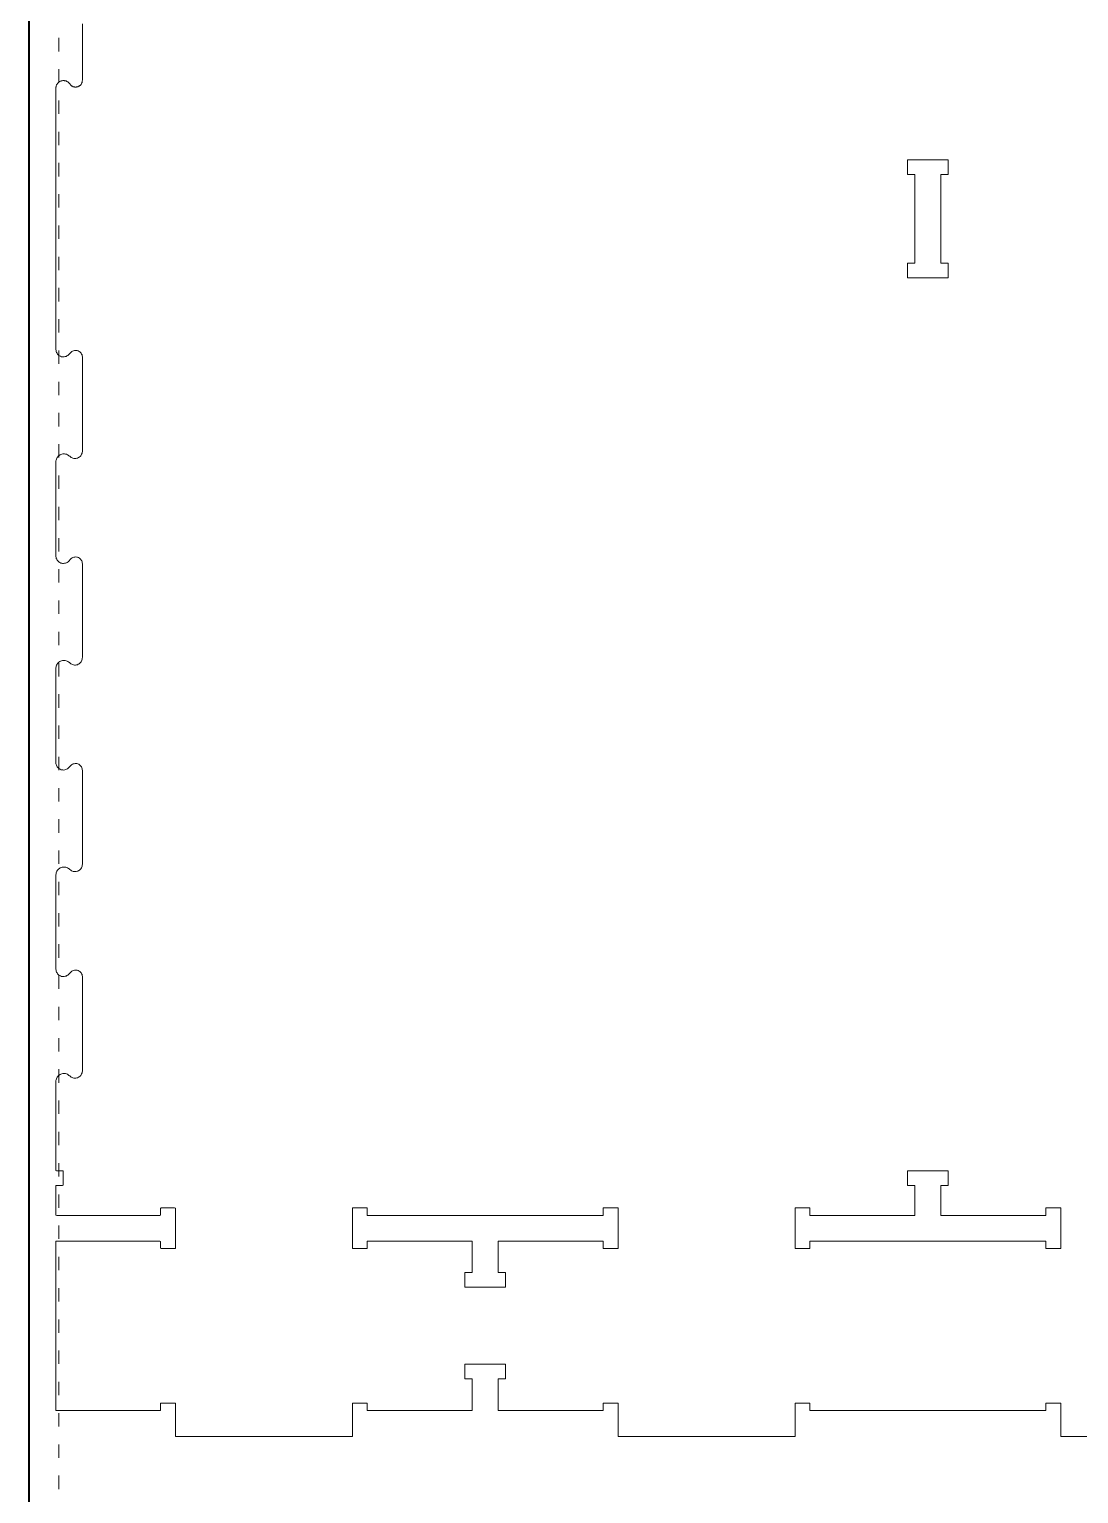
# Model space of a CAD drawing. Header units: millimetres. Extents: x 481 to 28351, y -1147 to 6765.
# Drawn here: x 25060 to 25771, y 4780 to 5773 of the extents above; entities that cross this region are included whole.
import ezdxf

# ---------------------------------------------------------------- set-up
doc = ezdxf.new("R2010")
doc.units = ezdxf.units.MM
doc.linetypes.add('DGN Style 5', pattern=[21.175771, 9.07533, -12.10044])
for name, color, linetype, lineweight in [('0_NOPRINT_TOLERANCE', 7, 'DGN Style 5', 0), ('BOARD_18MM_BIRCH-PLY', 73, 'Continuous', 40), ('CUTOUT_18MM_INSIDE', 151, 'Continuous', 0), ('CUTOUT_18MM_OUTSIDE', 201, 'Continuous', 0)]:
    doc.layers.add(name, color=color, linetype=linetype, lineweight=lineweight)

msp = doc.modelspace()

# ---------------------------------------------------------------- linework, layer by layer
at = {"layer": '0_NOPRINT_TOLERANCE'}
msp.add_lwpolyline([(25080.04, 6463.64), (26260.04, 6463.64), (26260.04, 4063.64), (25080.04, 4063.64)], close=True, dxfattribs=at)
msp.add_lwpolyline([(25080.04, 6463.64), (26260.04, 6463.64), (26260.04, 4063.64), (25080.04, 4063.64)], close=True, dxfattribs=at)
at = {"layer": 'BOARD_18MM_BIRCH-PLY'}
msp.add_lwpolyline([(25060.04, 6483.64), (26280.04, 6483.64), (26280.04, 4043.64), (25060.04, 4043.64), (25060.04, 6483.64)], dxfattribs=at)
at = {"layer": 'CUTOUT_18MM_INSIDE'}
for points in [[(25669.03, 5604.27), (25670.58, 5604.27), (25672.38, 5604.27), (25674.18, 5604.27), (25675.98, 5604.27), (25677.78, 5604.27), (25678.78, 5604.27), (25679.78, 5604.27), (25680.78, 5604.27), (25681.78, 5604.27), (25682.78, 5604.27), (25682.78, 5606.27), (25682.78, 5608.27), (25682.78, 5610.27), (25682.78, 5612.27), (25682.78, 5614.27), (25681.78, 5614.27), (25680.78, 5614.27), (25679.78, 5614.27), (25678.78, 5614.27), (25677.78, 5614.27), (25677.78, 5620.27), (25677.78, 5626.27), (25677.78, 5632.28), (25677.78, 5638.28), (25677.78, 5644.28), (25677.78, 5650.28), (25677.78, 5656.29), (25677.78, 5662.29), (25677.78, 5668.29), (25677.78, 5674.29), (25678.78, 5674.29), (25679.78, 5674.29), (25680.78, 5674.29), (25681.78, 5674.29), (25682.78, 5674.29), (25682.78, 5676.29), (25682.78, 5678.29), (25682.78, 5680.29), (25682.78, 5682.29), (25682.78, 5684.29), (25681.78, 5684.29), (25680.78, 5684.29), (25679.78, 5684.29), (25678.78, 5684.29), (25677.78, 5684.29), (25675.98, 5684.29), (25674.18, 5684.29), (25672.38, 5684.29), (25670.58, 5684.29), (25669.03, 5684.29), (25667.48, 5684.29), (25665.68, 5684.29), (25663.88, 5684.29), (25662.08, 5684.29), (25660.28, 5684.29), (25659.28, 5684.29), (25658.28, 5684.29), (25657.28, 5684.29), (25656.28, 5684.29), (25655.28, 5684.29), (25655.28, 5682.29), (25655.28, 5680.29), (25655.28, 5678.29), (25655.28, 5676.29), (25655.28, 5674.29), (25656.28, 5674.29), (25657.28, 5674.29), (25658.28, 5674.29), (25659.28, 5674.29), (25660.28, 5674.29), (25660.28, 5668.29), (25660.28, 5662.29), (25660.28, 5656.29), (25660.28, 5650.28), (25660.28, 5644.28), (25660.28, 5638.28), (25660.28, 5632.28), (25660.28, 5626.27), (25660.28, 5620.27), (25660.28, 5614.27), (25659.28, 5614.27), (25658.28, 5614.27), (25657.28, 5614.27), (25656.28, 5614.27), (25655.28, 5614.27), (25655.28, 5612.27), (25655.28, 5610.27), (25655.28, 5608.27), (25655.28, 5606.27), (25655.28, 5604.27), (25656.28, 5604.27), (25657.28, 5604.27), (25658.28, 5604.27), (25659.28, 5604.27), (25660.28, 5604.27), (25662.08, 5604.27), (25663.88, 5604.27), (25665.68, 5604.27), (25667.48, 5604.27)], [(25669.03, 4999.28), (25670.83, 4999.28), (25672.63, 4999.28), (25674.18, 4999.28), (25675.98, 4999.28), (25677.79, 4999.28), (25678.79, 4999.28), (25679.78, 4999.28), (25680.78, 4999.28), (25681.78, 4999.28), (25682.78, 4999.28), (25682.78, 4997.28), (25682.78, 4995.28), (25682.78, 4993.28), (25682.78, 4991.28), (25682.78, 4989.28), (25681.78, 4989.28), (25680.78, 4989.28), (25679.78, 4989.28), (25678.79, 4989.28), (25677.79, 4989.28), (25677.79, 4985.28), (25677.79, 4981.28), (25677.79, 4977.03), (25677.79, 4973.03), (25677.79, 4969.03), (25691.99, 4969.03), (25706.19, 4969.03), (25720.64, 4969.02), (25734.84, 4969.02), (25749.04, 4969.02), (25749.04, 4970.02), (25749.04, 4971.02), (25749.04, 4972.02), (25749.04, 4973.02), (25749.04, 4974.02), (25751.04, 4974.02), (25753.04, 4974.02), (25755.04, 4974.02), (25757.04, 4974.02), (25759.04, 4974.02), (25759.04, 4973.02), (25759.04, 4972.02), (25759.04, 4971.02), (25759.04, 4970.02), (25759.04, 4969.02), (25759.04, 4965.42), (25759.04, 4961.82), (25759.04, 4958.72), (25759.04, 4955.12), (25759.04, 4951.52), (25759.04, 4950.52), (25759.04, 4949.52), (25759.04, 4948.52), (25759.04, 4947.52), (25759.04, 4946.52), (25757.04, 4946.52), (25755.04, 4946.52), (25753.04, 4946.52), (25751.04, 4946.52), (25749.04, 4946.52), (25749.04, 4947.52), (25749.04, 4948.52), (25749.04, 4949.52), (25749.04, 4950.52), (25749.04, 4951.52), (25733.03, 4951.52), (25717.03, 4951.52), (25701.03, 4951.52), (25685.03, 4951.52), (25669.03, 4951.52), (25653.03, 4951.52), (25637.03, 4951.52), (25621.03, 4951.52), (25605.03, 4951.52), (25589.03, 4951.52), (25589.03, 4950.52), (25589.03, 4949.52), (25589.03, 4948.52), (25589.03, 4947.52), (25589.03, 4946.52), (25587.03, 4946.52), (25585.03, 4946.52), (25583.03, 4946.52), (25581.03, 4946.52), (25579.03, 4946.52), (25579.03, 4947.52), (25579.03, 4948.52), (25579.03, 4949.52), (25579.03, 4950.52), (25579.03, 4951.52), (25579.03, 4955.12), (25579.03, 4958.72), (25579.03, 4961.82), (25579.03, 4965.42), (25579.03, 4969.02), (25579.03, 4970.02), (25579.03, 4971.02), (25579.03, 4972.02), (25579.03, 4973.02), (25579.03, 4974.02), (25581.03, 4974.02), (25583.03, 4974.02), (25585.03, 4974.02), (25587.03, 4974.02), (25589.03, 4974.02), (25589.03, 4973.02), (25589.03, 4972.02), (25589.03, 4971.02), (25589.03, 4970.02), (25589.03, 4969.02), (25603.23, 4969.02), (25617.43, 4969.02), (25631.63, 4969.03), (25646.08, 4969.03), (25660.28, 4969.03), (25660.28, 4973.03), (25660.28, 4977.03), (25660.28, 4981.28), (25660.28, 4985.28), (25660.28, 4989.28), (25659.28, 4989.28), (25658.28, 4989.28), (25657.28, 4989.28), (25656.28, 4989.28), (25655.28, 4989.28), (25655.28, 4991.28), (25655.28, 4993.28), (25655.28, 4995.28), (25655.28, 4997.28), (25655.28, 4999.28), (25656.28, 4999.28), (25657.28, 4999.28), (25658.28, 4999.28), (25659.28, 4999.28), (25660.28, 4999.28), (25662.08, 4999.28), (25663.63, 4999.28), (25665.43, 4999.28), (25667.23, 4999.28)], [(25459.03, 4951.53), (25459.03, 4950.53), (25459.03, 4949.53), (25459.03, 4948.53), (25459.03, 4947.53), (25459.03, 4946.52), (25457.03, 4946.52), (25455.03, 4946.52), (25453.03, 4946.52), (25451.03, 4946.52), (25449.03, 4946.52), (25449.03, 4947.52), (25449.03, 4948.53), (25449.03, 4949.53), (25449.03, 4950.53), (25449.03, 4951.53), (25434.83, 4951.52), (25420.63, 4951.52), (25406.43, 4951.52), (25392.23, 4951.52), (25377.78, 4951.52), (25377.78, 4947.32), (25377.78, 4943.12), (25377.78, 4938.92), (25377.78, 4934.47), (25377.78, 4930.27), (25378.78, 4930.27), (25379.78, 4930.27), (25380.78, 4930.27), (25381.78, 4930.27), (25382.78, 4930.27), (25382.78, 4928.27), (25382.78, 4926.27), (25382.78, 4924.27), (25382.78, 4922.27), (25382.78, 4920.27), (25381.78, 4920.27), (25380.78, 4920.27), (25379.78, 4920.27), (25378.78, 4920.27), (25377.78, 4920.27), (25374.18, 4920.27), (25370.58, 4920.27), (25367.23, 4920.27), (25363.88, 4920.27), (25360.28, 4920.27), (25359.28, 4920.27), (25358.28, 4920.27), (25357.28, 4920.27), (25356.28, 4920.27), (25355.28, 4920.27), (25355.28, 4922.27), (25355.28, 4924.27), (25355.28, 4926.27), (25355.28, 4928.27), (25355.28, 4930.27), (25356.28, 4930.27), (25357.28, 4930.27), (25358.28, 4930.27), (25359.28, 4930.27), (25360.28, 4930.27), (25360.28, 4934.47), (25360.28, 4938.92), (25360.28, 4943.12), (25360.28, 4947.32), (25360.28, 4951.52), (25345.83, 4951.52), (25331.63, 4951.52), (25317.43, 4951.52), (25303.23, 4951.52), (25289.03, 4951.52), (25289.03, 4950.52), (25289.03, 4949.52), (25289.03, 4948.52), (25289.03, 4947.52), (25289.03, 4946.52), (25287.03, 4946.52), (25285.03, 4946.52), (25283.03, 4946.52), (25281.03, 4946.52), (25279.03, 4946.52), (25279.03, 4947.52), (25279.03, 4948.52), (25279.03, 4949.52), (25279.03, 4950.52), (25279.03, 4951.52), (25279.03, 4955.12), (25279.03, 4958.72), (25279.03, 4961.82), (25279.03, 4965.42), (25279.03, 4969.02), (25279.03, 4970.02), (25279.03, 4971.02), (25279.03, 4972.02), (25279.03, 4973.02), (25279.03, 4974.02), (25281.03, 4974.02), (25283.03, 4974.02), (25285.03, 4974.02), (25287.03, 4974.02), (25289.03, 4974.02), (25289.03, 4973.02), (25289.03, 4972.02), (25289.03, 4971.02), (25289.03, 4970.02), (25289.03, 4969.02), (25321.03, 4969.02), (25353.03, 4969.02), (25385.03, 4969.02), (25417.03, 4969.02), (25449.03, 4969.02), (25449.03, 4970.02), (25449.03, 4971.02), (25449.03, 4972.02), (25449.03, 4973.02), (25449.03, 4974.02), (25451.03, 4974.02), (25453.03, 4974.02), (25455.03, 4974.02), (25457.03, 4974.02), (25459.03, 4974.02), (25459.03, 4973.02), (25459.03, 4972.02), (25459.03, 4971.02), (25459.03, 4970.02), (25459.03, 4969.02), (25459.03, 4965.42), (25459.03, 4961.82), (25459.03, 4958.73), (25459.03, 4955.13)]]:
    msp.add_lwpolyline(points, close=True, dxfattribs=at)
at = {"layer": 'CUTOUT_18MM_OUTSIDE'}
msp.add_lwpolyline([(25096.03, 5776.3), (25096.03, 5763.56), (25096.03, 5750.82), (25096.03, 5738.08), (25095.98, 5737.79), (25095.94, 5737.51), (25095.89, 5737.23), (25095.85, 5736.94), (25095.81, 5736.66), (25095.67, 5736.39), (25095.53, 5736.11), (25095.39, 5735.84), (25095.25, 5735.57), (25095.11, 5735.3), (25094.89, 5735.09), (25094.67, 5734.88), (25094.45, 5734.67), (25094.23, 5734.46), (25094.01, 5734.25), (25093.74, 5734.12), (25093.48, 5734), (25093.22, 5733.88), (25092.96, 5733.75), (25092.7, 5733.63), (25092.41, 5733.59), (25092.12, 5733.56), (25091.84, 5733.52), (25091.55, 5733.48), (25091.27, 5733.45), (25090.97, 5733.51), (25090.67, 5733.56), (25090.37, 5733.62), (25090.07, 5733.68), (25089.77, 5733.74), (25089.5, 5733.89), (25089.24, 5734.04), (25088.97, 5734.19), (25088.71, 5734.35), (25088.45, 5734.5), (25088.04, 5734.95), (25087.64, 5735.41), (25087.23, 5735.86), (25086.83, 5736.31), (25086.43, 5736.77), (25086.13, 5736.94), (25085.84, 5737.1), (25085.54, 5737.27), (25085.25, 5737.44), (25084.96, 5737.61), (25084.63, 5737.67), (25084.3, 5737.74), (25083.97, 5737.8), (25083.64, 5737.86), (25083.31, 5737.93), (25082.99, 5737.89), (25082.67, 5737.85), (25082.35, 5737.81), (25082.03, 5737.77), (25081.72, 5737.73), (25081.43, 5737.59), (25081.14, 5737.45), (25080.85, 5737.31), (25080.56, 5737.18), (25080.27, 5737.04), (25080.02, 5736.8), (25079.78, 5736.57), (25079.54, 5736.34), (25079.3, 5736.1), (25079.06, 5735.87), (25078.9, 5735.57), (25078.74, 5735.27), (25078.59, 5734.97), (25078.43, 5734.68), (25078.28, 5734.38), (25078.23, 5734.06), (25078.18, 5733.75), (25078.13, 5733.43), (25078.08, 5733.11), (25078.03, 5732.8), (25078.03, 5724.1), (25078.03, 5715.4), (25078.03, 5706.7), (25078.03, 5697.99), (25078.03, 5689.29), (25078.03, 5688.32), (25078.03, 5687.34), (25078.03, 5686.36), (25078.03, 5685.39), (25078.03, 5684.41), (25078.03, 5683.43), (25078.03, 5682.46), (25078.03, 5681.48), (25078.03, 5680.5), (25078.03, 5679.53), (25078.03, 5678.55), (25078.03, 5677.57), (25078.03, 5676.6), (25078.03, 5675.62), (25078.03, 5674.64), (25078.03, 5673.67), (25078.03, 5672.69), (25078.03, 5671.71), (25078.03, 5670.74), (25078.03, 5669.76), (25078.03, 5668.78), (25078.03, 5667.81), (25078.03, 5666.83), (25078.03, 5665.85), (25078.03, 5664.88), (25078.03, 5663.9), (25078.03, 5662.92), (25078.03, 5661.95), (25078.03, 5660.97), (25078.03, 5659.99), (25078.03, 5659.02), (25078.03, 5658.04), (25078.03, 5657.06), (25078.03, 5656.09), (25078.03, 5655.11), (25078.03, 5654.13), (25078.03, 5653.16), (25078.03, 5652.18), (25078.03, 5651.2), (25078.03, 5650.23), (25078.03, 5649.25), (25078.03, 5648.27), (25078.03, 5647.3), (25078.03, 5646.32), (25078.03, 5645.34), (25078.03, 5644.37), (25078.03, 5643.39), (25078.03, 5642.41), (25078.03, 5641.44), (25078.03, 5640.46), (25078.03, 5639.48), (25078.03, 5638.51), (25078.03, 5637.53), (25078.03, 5636.55), (25078.03, 5635.58), (25078.03, 5634.6), (25078.03, 5633.62), (25078.03, 5632.65), (25078.03, 5631.67), (25078.03, 5630.69), (25078.03, 5629.72), (25078.03, 5628.74), (25078.03, 5627.76), (25078.03, 5626.79), (25078.03, 5625.81), (25078.03, 5624.83), (25078.03, 5623.86), (25078.03, 5622.88), (25078.03, 5621.9), (25078.03, 5620.93), (25078.03, 5619.95), (25078.03, 5618.97), (25078.03, 5618), (25078.03, 5617.02), (25078.03, 5616.04), (25078.03, 5615.07), (25078.03, 5614.09), (25078.03, 5613.11), (25078.03, 5612.14), (25078.03, 5611.16), (25078.03, 5610.18), (25078.03, 5609.21), (25078.03, 5608.23), (25078.03, 5607.25), (25078.03, 5606.28), (25078.03, 5605.3), (25078.03, 5604.32), (25078.03, 5603.35), (25078.03, 5602.37), (25078.03, 5601.39), (25078.03, 5600.42), (25078.03, 5599.44), (25078.03, 5598.46), (25078.03, 5597.49), (25078.03, 5596.51), (25078.03, 5595.53), (25078.03, 5594.56), (25078.03, 5593.58), (25078.03, 5592.6), (25078.03, 5591.63), (25078.03, 5590.65), (25078.03, 5589.67), (25078.03, 5588.7), (25078.03, 5587.72), (25078.03, 5586.74), (25078.03, 5585.77), (25078.03, 5584.79), (25078.03, 5583.81), (25078.03, 5582.84), (25078.03, 5581.86), (25078.03, 5580.88), (25078.03, 5579.91), (25078.03, 5578.93), (25078.03, 5577.95), (25078.03, 5576.98), (25078.03, 5576), (25078.03, 5575.02), (25078.03, 5574.05), (25078.03, 5573.07), (25078.03, 5572.09), (25078.03, 5571.12), (25078.03, 5570.14), (25078.03, 5569.16), (25078.03, 5568.19), (25078.03, 5567.21), (25078.03, 5566.23), (25078.03, 5565.26), (25078.03, 5564.28), (25078.03, 5563.3), (25078.03, 5562.33), (25078.03, 5561.35), (25078.03, 5560.37), (25078.03, 5559.4), (25078.03, 5558.42), (25078.03, 5557.44), (25078.03, 5556.47), (25078.05, 5555.58), (25078.16, 5554.94), (25078.26, 5554.31), (25078.52, 5553.72), (25078.82, 5553.15), (25079.15, 5552.6), (25079.62, 5552.15), (25080.09, 5551.7), (25080.62, 5551.35), (25081.21, 5551.08), (25081.8, 5550.82), (25082.44, 5550.74), (25083.09, 5550.66), (25083.72, 5550.71), (25084.36, 5550.84), (25084.99, 5550.97), (25085.55, 5551.29), (25086.11, 5551.62), (25086.62, 5552.01), (25087.05, 5552.49), (25087.48, 5552.98), (25087.91, 5553.46), (25088.34, 5553.94), (25088.87, 5554.31), (25089.43, 5554.63), (25090.02, 5554.87), (25090.66, 5555), (25091.29, 5555.11), (25091.93, 5555.03), (25092.58, 5554.95), (25093.17, 5554.71), (25093.76, 5554.43), (25094.28, 5554.06), (25094.74, 5553.61), (25095.17, 5553.13), (25095.47, 5552.56), (25095.77, 5551.98), (25095.89, 5551.35), (25095.99, 5550.71), (25096.03, 5550.07), (25096.03, 5549.42), (25096.03, 5548.77), (25096.03, 5548.12), (25096.03, 5547.48), (25096.03, 5546.83), (25096.03, 5546.18), (25096.03, 5545.53), (25096.03, 5544.89), (25096.03, 5544.24), (25096.03, 5543.59), (25096.03, 5542.94), (25096.03, 5542.3), (25096.03, 5541.65), (25096.03, 5541), (25096.03, 5540.35), (25096.03, 5539.71), (25096.03, 5539.06), (25096.03, 5538.41), (25096.03, 5537.77), (25096.03, 5537.12), (25096.03, 5536.47), (25096.03, 5535.82), (25096.03, 5535.18), (25096.03, 5534.53), (25096.03, 5533.88), (25096.03, 5533.23), (25096.03, 5532.59), (25096.03, 5531.94), (25096.03, 5531.29), (25096.03, 5530.64), (25096.03, 5530), (25096.03, 5529.35), (25096.03, 5528.7), (25096.03, 5528.05), (25096.03, 5527.41), (25096.03, 5526.76), (25096.03, 5526.11), (25096.03, 5525.46), (25096.03, 5524.82), (25096.03, 5524.17), (25096.03, 5523.52), (25096.03, 5522.87), (25096.03, 5522.23), (25096.03, 5521.58), (25096.03, 5520.93), (25096.03, 5520.28), (25096.03, 5519.64), (25096.03, 5518.99), (25096.03, 5518.34), (25096.03, 5517.69), (25096.03, 5517.05), (25096.03, 5516.4), (25096.03, 5515.75), (25096.03, 5515.1), (25096.03, 5514.46), (25096.03, 5513.81), (25096.03, 5513.16), (25096.03, 5512.52), (25096.03, 5511.87), (25096.03, 5511.22), (25096.03, 5510.57), (25096.03, 5509.93), (25096.03, 5509.28), (25096.03, 5508.63), (25096.03, 5507.98), (25096.03, 5507.34), (25096.03, 5506.69), (25096.03, 5506.04), (25096.03, 5505.39), (25096.03, 5504.75), (25096.03, 5504.1), (25096.03, 5503.45), (25096.03, 5502.8), (25096.03, 5502.16), (25096.03, 5501.51), (25096.03, 5500.86), (25096.03, 5500.21), (25096.03, 5499.57), (25096.03, 5498.92), (25096.03, 5498.27), (25096.03, 5497.62), (25096.03, 5496.98), (25096.03, 5496.33), (25096.03, 5495.68), (25096.03, 5495.03), (25096.03, 5494.39), (25096.03, 5493.74), (25096.03, 5493.09), (25096.03, 5492.44), (25096.03, 5491.8), (25096.03, 5491.15), (25096.03, 5490.5), (25096.03, 5489.85), (25096.03, 5489.21), (25096.03, 5488.56), (25096.03, 5487.91), (25096.03, 5487.26), (25096, 5486.62), (25095.91, 5485.98), (25095.81, 5485.34), (25095.53, 5484.75), (25095.26, 5484.17), (25094.87, 5483.66), (25094.43, 5483.18), (25093.95, 5482.76), (25093.38, 5482.44), (25092.81, 5482.14), (25092.18, 5481.99), (25091.56, 5481.84), (25090.91, 5481.86), (25090.26, 5481.89), (25089.64, 5482.04), (25089.04, 5482.27), (25088.46, 5482.55), (25087.95, 5482.95), (25087.43, 5483.34), (25086.92, 5483.74), (25086.41, 5484.14), (25085.84, 5484.43), (25085.24, 5484.66), (25084.63, 5484.88), (25083.98, 5484.91), (25083.33, 5484.95), (25082.7, 5484.9), (25082.07, 5484.75), (25081.44, 5484.59), (25080.88, 5484.27), (25080.32, 5483.94), (25079.83, 5483.53), (25079.39, 5483.05), (25078.96, 5482.57), (25078.68, 5481.99), (25078.41, 5481.4), (25078.21, 5480.79), (25078.12, 5480.15), (25078.03, 5479.51), (25078.03, 5478.86), (25078.03, 5478.21), (25078.03, 5477.57), (25078.03, 5476.92), (25078.03, 5476.27), (25078.03, 5475.62), (25078.03, 5474.98), (25078.03, 5474.33), (25078.03, 5473.68), (25078.03, 5473.03), (25078.03, 5472.39), (25078.03, 5471.74), (25078.03, 5471.09), (25078.03, 5470.45), (25078.03, 5469.8), (25078.03, 5469.15), (25078.03, 5468.5), (25078.03, 5467.86), (25078.03, 5467.21), (25078.03, 5466.56), (25078.03, 5465.91), (25078.03, 5465.27), (25078.03, 5464.62), (25078.03, 5463.97), (25078.03, 5463.32), (25078.03, 5462.68), (25078.03, 5462.03), (25078.03, 5461.38), (25078.03, 5460.73), (25078.03, 5460.09), (25078.03, 5459.44), (25078.03, 5458.79), (25078.03, 5458.14), (25078.03, 5457.5), (25078.03, 5456.85), (25078.03, 5456.2), (25078.03, 5455.55), (25078.03, 5454.91), (25078.03, 5454.26), (25078.03, 5453.61), (25078.03, 5452.96), (25078.03, 5452.32), (25078.03, 5451.67), (25078.03, 5451.02), (25078.03, 5450.37), (25078.03, 5449.73), (25078.03, 5449.08), (25078.03, 5448.43), (25078.03, 5447.78), (25078.03, 5447.14), (25078.03, 5446.49), (25078.03, 5445.84), (25078.03, 5445.2), (25078.03, 5444.55), (25078.03, 5443.9), (25078.03, 5443.25), (25078.03, 5442.61), (25078.03, 5441.96), (25078.03, 5441.31), (25078.03, 5440.66), (25078.03, 5440.02), (25078.03, 5439.37), (25078.03, 5438.72), (25078.03, 5438.07), (25078.03, 5437.43), (25078.03, 5436.78), (25078.03, 5436.13), (25078.03, 5435.48), (25078.03, 5434.84), (25078.03, 5434.19), (25078.03, 5433.54), (25078.03, 5432.89), (25078.03, 5432.25), (25078.03, 5431.6), (25078.03, 5430.95), (25078.03, 5430.3), (25078.03, 5429.66), (25078.03, 5429.01), (25078.03, 5428.36), (25078.03, 5427.71), (25078.03, 5427.07), (25078.03, 5426.42), (25078.03, 5425.77), (25078.03, 5425.12), (25078.03, 5424.48), (25078.03, 5423.83), (25078.03, 5423.18), (25078.03, 5422.53), (25078.03, 5421.89), (25078.03, 5421.24), (25078.03, 5420.59), (25078.03, 5419.94), (25078.03, 5419.3), (25078.03, 5418.65), (25078.03, 5418), (25078.03, 5417.36), (25078.03, 5416.71), (25078.03, 5416.06), (25078.09, 5415.42), (25078.19, 5414.78), (25078.32, 5414.15), (25078.62, 5413.58), (25078.92, 5413), (25079.31, 5412.5), (25079.78, 5412.05), (25080.24, 5411.6), (25080.82, 5411.31), (25081.41, 5411.03), (25082.02, 5410.85), (25082.66, 5410.77), (25083.3, 5410.68), (25083.94, 5410.81), (25084.57, 5410.93), (25085.18, 5411.13), (25085.74, 5411.45), (25086.3, 5411.77), (25086.76, 5412.22), (25087.19, 5412.71), (25087.62, 5413.19), (25088.05, 5413.67), (25088.5, 5414.14), (25089.06, 5414.47), (25089.62, 5414.79), (25090.24, 5414.96), (25090.87, 5415.09), (25091.51, 5415.13), (25092.15, 5415.05), (25092.79, 5414.94), (25093.37, 5414.66), (25093.96, 5414.39), (25094.43, 5413.96), (25094.9, 5413.51), (25095.27, 5412.99), (25095.57, 5412.41), (25095.83, 5411.82), (25095.93, 5411.18), (25096.02, 5410.54), (25096.03, 5409.9), (25096.03, 5409.25), (25096.03, 5408.6), (25096.03, 5407.95), (25096.03, 5407.31), (25096.03, 5406.66), (25096.03, 5406.01), (25096.03, 5405.37), (25096.03, 5404.72), (25096.03, 5404.07), (25096.03, 5403.42), (25096.03, 5402.78), (25096.03, 5402.13), (25096.03, 5401.48), (25096.03, 5400.83), (25096.03, 5400.19), (25096.03, 5399.54), (25096.03, 5398.89), (25096.03, 5398.24), (25096.03, 5397.6), (25096.03, 5396.95), (25096.03, 5396.3), (25096.03, 5395.65), (25096.03, 5395.01), (25096.03, 5394.36), (25096.03, 5393.71), (25096.03, 5393.06), (25096.03, 5392.42), (25096.03, 5391.77), (25096.03, 5391.12), (25096.03, 5390.47), (25096.03, 5389.83), (25096.03, 5389.18), (25096.03, 5388.53), (25096.03, 5387.88), (25096.03, 5387.24), (25096.03, 5386.59), (25096.03, 5385.94), (25096.03, 5385.29), (25096.03, 5384.65), (25096.03, 5384), (25096.03, 5383.35), (25096.03, 5382.7), (25096.03, 5382.06), (25096.03, 5381.41), (25096.03, 5380.76), (25096.03, 5380.11), (25096.03, 5379.47), (25096.03, 5378.82), (25096.03, 5378.17), (25096.03, 5377.53), (25096.03, 5376.88), (25096.03, 5376.23), (25096.03, 5375.58), (25096.03, 5374.94), (25096.03, 5374.29), (25096.03, 5373.64), (25096.03, 5372.99), (25096.03, 5372.35), (25096.03, 5371.7), (25096.03, 5371.05), (25096.03, 5370.4), (25096.03, 5369.76), (25096.03, 5369.11), (25096.03, 5368.46), (25096.03, 5367.81), (25096.03, 5367.17), (25096.03, 5366.52), (25096.03, 5365.87), (25096.03, 5365.22), (25096.03, 5364.58), (25096.03, 5363.93), (25096.03, 5363.28), (25096.03, 5362.63), (25096.03, 5361.99), (25096.03, 5361.34), (25096.03, 5360.69), (25096.03, 5360.04), (25096.03, 5359.4), (25096.03, 5358.75), (25096.03, 5358.1), (25096.03, 5357.45), (25096.03, 5356.81), (25096.03, 5356.16), (25096.03, 5355.51), (25096.03, 5354.86), (25096.03, 5354.22), (25096.03, 5353.57), (25096.03, 5352.92), (25096.03, 5352.28), (25096.03, 5351.63), (25096.03, 5350.98), (25096.03, 5350.33), (25096.03, 5349.69), (25096.03, 5349.04), (25096.03, 5348.39), (25096.03, 5347.74), (25096.03, 5347.1), (25095.97, 5346.45), (25095.88, 5345.81), (25095.72, 5345.19), (25095.44, 5344.61), (25095.16, 5344.02), (25094.72, 5343.55), (25094.28, 5343.07), (25093.76, 5342.7), (25093.19, 5342.38), (25092.6, 5342.14), (25091.97, 5341.99), (25091.34, 5341.88), (25090.69, 5341.92), (25090.04, 5341.95), (25089.44, 5342.17), (25088.83, 5342.4), (25088.28, 5342.73), (25087.77, 5343.13), (25087.26, 5343.53), (25086.75, 5343.92), (25086.24, 5344.32), (25085.64, 5344.56), (25085.03, 5344.79), (25084.41, 5344.95), (25083.77, 5344.98), (25083.12, 5345.02), (25082.49, 5344.9), (25081.86, 5344.75), (25081.25, 5344.54), (25080.69, 5344.21), (25080.13, 5343.88), (25079.69, 5343.42), (25079.25, 5342.94), (25078.87, 5342.43), (25078.59, 5341.84), (25078.31, 5341.26), (25078.18, 5340.63), (25078.09, 5339.99), (25078.03, 5339.34), (25078.03, 5338.7), (25078.03, 5338.05), (25078.03, 5337.4), (25078.03, 5336.75), (25078.03, 5336.11), (25078.03, 5335.46), (25078.03, 5334.81), (25078.03, 5334.16), (25078.03, 5333.52), (25078.03, 5332.87), (25078.03, 5332.22), (25078.03, 5331.57), (25078.03, 5330.93), (25078.03, 5330.28), (25078.03, 5329.63), (25078.03, 5328.98), (25078.03, 5328.34), (25078.03, 5327.69), (25078.03, 5327.04), (25078.03, 5326.39), (25078.03, 5325.75), (25078.03, 5325.1), (25078.03, 5324.45), (25078.03, 5323.8), (25078.03, 5323.16), (25078.03, 5322.51), (25078.03, 5321.86), (25078.03, 5321.21), (25078.03, 5320.57), (25078.03, 5319.92), (25078.03, 5319.27), (25078.03, 5318.62), (25078.03, 5317.98), (25078.03, 5317.33), (25078.03, 5316.68), (25078.03, 5316.04), (25078.03, 5315.39), (25078.03, 5314.74), (25078.03, 5314.09), (25078.03, 5313.45), (25078.03, 5312.8), (25078.03, 5312.15), (25078.03, 5311.5), (25078.03, 5310.86), (25078.03, 5310.21), (25078.03, 5309.56), (25078.03, 5308.91), (25078.03, 5308.27), (25078.03, 5307.62), (25078.03, 5306.97), (25078.03, 5306.32), (25078.03, 5305.68), (25078.03, 5305.03), (25078.03, 5304.38), (25078.03, 5303.73), (25078.03, 5303.09), (25078.03, 5302.44), (25078.03, 5301.79), (25078.03, 5301.14), (25078.03, 5300.5), (25078.03, 5299.85), (25078.03, 5299.2), (25078.03, 5298.55), (25078.03, 5297.91), (25078.03, 5297.26), (25078.03, 5296.61), (25078.03, 5295.96), (25078.03, 5295.32), (25078.03, 5294.67), (25078.03, 5294.02), (25078.03, 5293.37), (25078.03, 5292.73), (25078.03, 5292.08), (25078.03, 5291.43), (25078.03, 5290.79), (25078.03, 5290.14), (25078.03, 5289.49), (25078.03, 5288.84), (25078.03, 5288.2), (25078.03, 5287.55), (25078.03, 5286.9), (25078.03, 5286.25), (25078.03, 5285.61), (25078.03, 5284.96), (25078.03, 5284.31), (25078.03, 5283.66), (25078.03, 5283.02), (25078.03, 5282.37), (25078.03, 5281.72), (25078.03, 5281.07), (25078.03, 5280.43), (25078.03, 5279.78), (25078.03, 5279.13), (25078.03, 5278.48), (25078.03, 5277.84), (25078.03, 5277.19), (25078.03, 5276.54), (25078.03, 5275.89), (25078.12, 5275.25), (25078.22, 5274.61), (25078.42, 5274.01), (25078.72, 5273.43), (25079.02, 5272.86), (25079.47, 5272.4), (25079.93, 5271.95), (25080.43, 5271.54), (25081.02, 5271.27), (25081.6, 5270.99), (25082.23, 5270.87), (25082.88, 5270.79), (25083.52, 5270.77), (25084.15, 5270.9), (25084.79, 5271.02), (25085.37, 5271.29), (25085.93, 5271.61), (25086.48, 5271.95), (25086.91, 5272.44), (25087.34, 5272.92), (25087.77, 5273.4), (25088.2, 5273.89), (25088.68, 5274.3), (25089.25, 5274.62), (25089.81, 5274.93), (25090.45, 5275.06), (25091.08, 5275.18), (25091.72, 5275.16), (25092.37, 5275.08), (25092.98, 5274.9), (25093.57, 5274.62), (25094.12, 5274.3), (25094.59, 5273.86), (25095.06, 5273.41), (25095.37, 5272.85), (25095.67, 5272.27), (25095.86, 5271.66), (25095.96, 5271.02), (25096.03, 5270.38), (25096.03, 5269.73), (25096.03, 5269.08), (25096.03, 5268.44), (25096.03, 5267.79), (25096.03, 5267.14), (25096.03, 5266.49), (25096.03, 5265.85), (25096.03, 5265.2), (25096.03, 5264.55), (25096.03, 5263.9), (25096.03, 5263.26), (25096.03, 5262.61), (25096.03, 5261.96), (25096.03, 5261.31), (25096.03, 5260.67), (25096.03, 5260.02), (25096.03, 5259.37), (25096.03, 5258.72), (25096.03, 5258.08), (25096.03, 5257.43), (25096.03, 5256.78), (25096.03, 5256.13), (25096.03, 5255.49), (25096.03, 5254.84), (25096.03, 5254.19), (25096.03, 5253.54), (25096.03, 5252.9), (25096.03, 5252.25), (25096.03, 5251.6), (25096.03, 5250.96), (25096.03, 5250.31), (25096.03, 5249.66), (25096.03, 5249.01), (25096.03, 5248.37), (25096.03, 5247.72), (25096.03, 5247.07), (25096.03, 5246.42), (25096.03, 5245.78), (25096.03, 5245.13), (25096.03, 5244.48), (25096.03, 5243.83), (25096.03, 5243.19), (25096.03, 5242.54), (25096.03, 5241.89), (25096.03, 5241.24), (25096.03, 5240.6), (25096.03, 5239.95), (25096.03, 5239.3), (25096.03, 5238.65), (25096.03, 5238.01), (25096.03, 5237.36), (25096.03, 5236.71), (25096.03, 5236.06), (25096.03, 5235.42), (25096.03, 5234.77), (25096.03, 5234.12), (25096.03, 5233.47), (25096.03, 5232.83), (25096.03, 5232.18), (25096.03, 5231.53), (25096.03, 5230.88), (25096.03, 5230.24), (25096.03, 5229.59), (25096.03, 5228.94), (25096.03, 5228.29), (25096.03, 5227.65), (25096.03, 5227), (25096.03, 5226.35), (25096.03, 5225.71), (25096.03, 5225.06), (25096.03, 5224.41), (25096.03, 5223.76), (25096.03, 5223.12), (25096.03, 5222.47), (25096.03, 5221.82), (25096.03, 5221.17), (25096.03, 5220.53), (25096.03, 5219.88), (25096.03, 5219.23), (25096.03, 5218.58), (25096.03, 5217.94), (25096.03, 5217.29), (25096.03, 5216.64), (25096.03, 5215.99), (25096.03, 5215.35), (25096.03, 5214.7), (25096.03, 5214.05), (25096.03, 5213.4), (25096.03, 5212.76), (25096.03, 5212.11), (25096.03, 5211.46), (25096.03, 5210.81), (25096.03, 5210.17), (25096.03, 5209.52), (25096.03, 5208.87), (25096.03, 5208.22), (25096.03, 5207.58), (25096.03, 5206.93), (25095.94, 5206.29), (25095.84, 5205.65), (25095.62, 5205.05), (25095.35, 5204.46), (25095.01, 5203.91), (25094.57, 5203.44), (25094.13, 5202.97), (25093.57, 5202.65), (25093.01, 5202.32), (25092.39, 5202.14), (25091.76, 5201.99), (25091.12, 5201.94), (25090.48, 5201.98), (25089.84, 5202.07), (25089.24, 5202.3), (25088.63, 5202.53), (25088.11, 5202.92), (25087.6, 5203.31), (25087.09, 5203.71), (25086.58, 5204.11), (25086.04, 5204.46), (25085.44, 5204.69), (25084.83, 5204.92), (25084.2, 5205.01), (25083.55, 5205.04), (25082.91, 5205.05), (25082.28, 5204.9), (25081.65, 5204.75), (25081.07, 5204.48), (25080.51, 5204.15), (25079.98, 5203.79), (25079.54, 5203.31), (25079.1, 5202.83), (25078.77, 5202.28), (25078.5, 5201.7), (25078.24, 5201.1), (25078.15, 5200.46), (25078.06, 5199.82), (25078.03, 5199.18), (25078.03, 5198.53), (25078.03, 5197.88), (25078.03, 5197.23), (25078.03, 5196.59), (25078.03, 5195.94), (25078.03, 5195.29), (25078.03, 5194.64), (25078.03, 5194), (25078.03, 5193.35), (25078.03, 5192.7), (25078.03, 5192.05), (25078.03, 5191.41), (25078.03, 5190.76), (25078.03, 5190.11), (25078.03, 5189.47), (25078.03, 5188.82), (25078.03, 5188.17), (25078.03, 5187.52), (25078.03, 5186.88), (25078.03, 5186.23), (25078.03, 5185.58), (25078.03, 5184.93), (25078.03, 5184.29), (25078.03, 5183.64), (25078.03, 5182.99), (25078.03, 5182.34), (25078.03, 5181.7), (25078.03, 5181.05), (25078.03, 5180.4), (25078.03, 5179.75), (25078.03, 5179.11), (25078.03, 5178.46), (25078.03, 5177.81), (25078.03, 5177.16), (25078.03, 5176.52), (25078.03, 5175.87), (25078.03, 5175.22), (25078.03, 5174.57), (25078.03, 5173.93), (25078.03, 5173.28), (25078.03, 5172.63), (25078.03, 5171.98), (25078.03, 5171.34), (25078.03, 5170.69), (25078.03, 5170.04), (25078.03, 5169.39), (25078.03, 5168.75), (25078.03, 5168.1), (25078.03, 5167.45), (25078.03, 5166.8), (25078.03, 5166.16), (25078.03, 5165.51), (25078.03, 5164.86), (25078.03, 5164.21), (25078.03, 5163.57), (25078.03, 5162.92), (25078.03, 5162.27), (25078.03, 5161.63), (25078.03, 5160.98), (25078.03, 5160.33), (25078.03, 5159.68), (25078.03, 5159.04), (25078.03, 5158.39), (25078.03, 5157.74), (25078.03, 5157.09), (25078.03, 5156.45), (25078.03, 5155.8), (25078.03, 5155.15), (25078.03, 5154.5), (25078.03, 5153.86), (25078.03, 5153.21), (25078.03, 5152.56), (25078.03, 5151.91), (25078.03, 5151.27), (25078.03, 5150.62), (25078.03, 5149.97), (25078.03, 5149.32), (25078.03, 5148.68), (25078.03, 5148.03), (25078.03, 5147.38), (25078.03, 5146.73), (25078.03, 5146.09), (25078.03, 5145.44), (25078.03, 5144.79), (25078.03, 5144.14), (25078.03, 5143.5), (25078.03, 5142.85), (25078.03, 5142.2), (25078.03, 5141.55), (25078.03, 5140.91), (25078.03, 5140.26), (25078.03, 5139.61), (25078.03, 5138.96), (25078.03, 5138.32), (25078.03, 5137.67), (25078.03, 5137.02), (25078.03, 5136.38), (25078.06, 5135.73), (25078.16, 5135.09), (25078.26, 5134.45), (25078.52, 5133.87), (25078.82, 5133.29), (25079.16, 5132.75), (25079.62, 5132.3), (25080.09, 5131.85), (25080.63, 5131.5), (25081.21, 5131.22), (25081.81, 5130.97), (25082.45, 5130.89), (25083.09, 5130.81), (25083.73, 5130.87), (25084.36, 5130.99), (25084.99, 5131.13), (25085.56, 5131.45), (25086.12, 5131.77), (25086.62, 5132.16), (25087.05, 5132.65), (25087.48, 5133.13), (25087.91, 5133.61), (25088.34, 5134.1), (25088.87, 5134.46), (25089.43, 5134.78), (25090.02, 5135.02), (25090.66, 5135.15), (25091.3, 5135.26), (25091.94, 5135.18), (25092.58, 5135.1), (25093.18, 5134.86), (25093.76, 5134.58), (25094.28, 5134.2), (25094.75, 5133.76), (25095.18, 5133.28), (25095.47, 5132.7), (25095.77, 5132.13), (25095.89, 5131.5), (25095.99, 5130.86), (25096.03, 5130.21), (25096.03, 5129.56), (25096.03, 5128.92), (25096.03, 5128.27), (25096.03, 5127.62), (25096.03, 5126.97), (25096.03, 5126.33), (25096.03, 5125.68), (25096.03, 5125.03), (25096.03, 5124.38), (25096.03, 5123.74), (25096.03, 5123.09), (25096.03, 5122.44), (25096.03, 5121.8), (25096.03, 5121.15), (25096.03, 5120.5), (25096.03, 5119.85), (25096.03, 5119.21), (25096.03, 5118.56), (25096.03, 5117.91), (25096.03, 5117.26), (25096.03, 5116.62), (25096.03, 5115.97), (25096.03, 5115.32), (25096.03, 5114.67), (25096.03, 5114.03), (25096.03, 5113.38), (25096.03, 5112.73), (25096.03, 5112.08), (25096.03, 5111.44), (25096.03, 5110.79), (25096.03, 5110.14), (25096.03, 5109.49), (25096.03, 5108.85), (25096.03, 5108.2), (25096.03, 5107.55), (25096.03, 5106.9), (25096.03, 5106.26), (25096.03, 5105.61), (25096.03, 5104.96), (25096.03, 5104.31), (25096.03, 5103.67), (25096.03, 5103.02), (25096.03, 5102.37), (25096.03, 5101.72), (25096.03, 5101.08), (25096.03, 5100.43), (25096.03, 5099.78), (25096.03, 5099.13), (25096.03, 5098.49), (25096.03, 5097.84), (25096.03, 5097.19), (25096.03, 5096.55), (25096.03, 5095.9), (25096.03, 5095.25), (25096.03, 5094.6), (25096.03, 5093.96), (25096.03, 5093.31), (25096.03, 5092.66), (25096.03, 5092.01), (25096.03, 5091.37), (25096.03, 5090.72), (25096.03, 5090.07), (25096.03, 5089.42), (25096.03, 5088.78), (25096.03, 5088.13), (25096.03, 5087.48), (25096.03, 5086.83), (25096.03, 5086.19), (25096.03, 5085.54), (25096.03, 5084.89), (25096.03, 5084.24), (25096.03, 5083.6), (25096.03, 5082.95), (25096.03, 5082.3), (25096.03, 5081.65), (25096.03, 5081.01), (25096.03, 5080.36), (25096.03, 5079.71), (25096.03, 5079.06), (25096.03, 5078.42), (25096.03, 5077.77), (25096.03, 5077.12), (25096.03, 5076.47), (25096.03, 5075.83), (25096.03, 5075.18), (25096.03, 5074.53), (25096.03, 5073.88), (25096.03, 5073.24), (25096.03, 5072.59), (25096.03, 5071.94), (25096.03, 5071.3), (25096.03, 5070.65), (25096.03, 5070), (25096.03, 5069.35), (25096.03, 5068.71), (25096.03, 5068.06), (25096.03, 5067.41), (25096, 5066.76), (25095.91, 5066.12), (25095.81, 5065.49), (25095.53, 5064.9), (25095.26, 5064.31), (25094.86, 5063.81), (25094.43, 5063.33), (25093.94, 5062.91), (25093.38, 5062.59), (25092.81, 5062.29), (25092.18, 5062.14), (25091.55, 5061.98), (25090.91, 5062.01), (25090.26, 5062.04), (25089.64, 5062.19), (25089.03, 5062.43), (25088.45, 5062.7), (25087.94, 5063.1), (25087.43, 5063.5), (25086.92, 5063.89), (25086.41, 5064.29), (25085.84, 5064.58), (25085.23, 5064.81), (25084.63, 5065.04), (25083.98, 5065.07), (25083.33, 5065.11), (25082.69, 5065.05), (25082.07, 5064.9), (25081.44, 5064.74), (25080.88, 5064.42), (25080.32, 5064.09), (25079.83, 5063.68), (25079.39, 5063.2), (25078.96, 5062.72), (25078.68, 5062.13), (25078.41, 5061.55), (25078.21, 5060.94), (25078.12, 5060.3), (25078.03, 5059.66), (25078.03, 5059.01), (25078.03, 5058.36), (25078.03, 5057.72), (25078.03, 5057.07), (25078.03, 5056.42), (25078.03, 5055.77), (25078.03, 5055.13), (25078.03, 5054.48), (25078.03, 5053.83), (25078.03, 5053.18), (25078.03, 5052.54), (25078.03, 5051.89), (25078.03, 5051.24), (25078.03, 5050.59), (25078.03, 5049.95), (25078.03, 5049.3), (25078.03, 5048.65), (25078.03, 5048), (25078.03, 5047.36), (25078.03, 5046.71), (25078.03, 5046.06), (25078.03, 5045.41), (25078.03, 5044.77), (25078.03, 5044.12), (25078.03, 5043.47), (25078.03, 5042.82), (25078.03, 5042.18), (25078.03, 5041.53), (25078.03, 5040.88), (25078.03, 5040.23), (25078.03, 5039.59), (25078.03, 5038.94), (25078.03, 5038.29), (25078.03, 5037.64), (25078.03, 5037), (25078.03, 5036.35), (25078.03, 5035.7), (25078.03, 5035.06), (25078.03, 5034.41), (25078.03, 5033.76), (25078.03, 5033.11), (25078.03, 5032.47), (25078.03, 5031.82), (25078.03, 5031.17), (25078.03, 5030.52), (25078.03, 5029.88), (25078.03, 5029.23), (25078.03, 5028.58), (25078.03, 5027.93), (25078.03, 5027.29), (25078.03, 5026.64), (25078.03, 5025.99), (25078.03, 5025.34), (25078.03, 5024.7), (25078.03, 5024.05), (25078.03, 5023.4), (25078.03, 5022.75), (25078.03, 5022.11), (25078.03, 5021.46), (25078.03, 5020.81), (25078.03, 5020.16), (25078.03, 5019.52), (25078.03, 5018.87), (25078.03, 5018.22), (25078.03, 5017.57), (25078.03, 5016.93), (25078.03, 5016.28), (25078.03, 5015.63), (25078.03, 5014.98), (25078.03, 5014.34), (25078.03, 5013.69), (25078.03, 5013.04), (25078.03, 5012.39), (25078.03, 5011.75), (25078.03, 5011.1), (25078.03, 5010.45), (25078.03, 5009.81), (25078.03, 5009.16), (25078.03, 5008.51), (25078.03, 5007.86), (25078.03, 5007.22), (25078.03, 5006.57), (25078.03, 5005.92), (25078.03, 5005.27), (25078.03, 5004.63), (25078.03, 5003.98), (25078.03, 5003.33), (25078.03, 5002.68), (25078.03, 5002.04), (25078.03, 5001.39), (25078.03, 5000.74), (25078.03, 5000.09), (25078.03, 4999.45), (25078.51, 4999.28), (25079.15, 4999.28), (25079.8, 4999.28), (25080.45, 4999.28), (25081.1, 4999.28), (25081.74, 4999.28), (25082.39, 4999.28), (25083.03, 4999.27), (25083.03, 4998.62), (25083.03, 4997.97), (25083.03, 4997.32), (25083.03, 4996.68), (25083.03, 4996.03), (25083.03, 4995.38), (25083.03, 4994.73), (25083.03, 4994.09), (25083.03, 4993.44), (25083.03, 4992.79), (25083.03, 4992.14), (25083.03, 4991.5), (25083.03, 4990.85), (25083.03, 4990.2), (25083.03, 4989.56), (25082.66, 4989.28), (25082.01, 4989.28), (25081.36, 4989.28), (25080.71, 4989.28), (25080.07, 4989.28), (25079.42, 4989.28), (25078.77, 4989.28), (25078.12, 4989.28), (25078.03, 4988.73), (25078.03, 4988.08), (25078.03, 4987.43), (25078.03, 4986.79), (25078.03, 4986.14), (25078.03, 4985.49), (25078.03, 4984.84), (25078.03, 4984.2), (25078.03, 4983.55), (25078.03, 4982.9), (25078.03, 4982.25), (25078.03, 4981.61), (25078.03, 4980.96), (25078.03, 4980.31), (25078.03, 4979.66), (25078.03, 4978.77), (25078.03, 4978.12), (25078.03, 4977.47), (25078.03, 4976.82), (25078.03, 4976.18), (25078.03, 4975.53), (25078.03, 4974.88), (25078.03, 4974.23), (25078.03, 4973.59), (25078.03, 4972.94), (25078.03, 4972.29), (25078.03, 4971.64), (25078.03, 4971), (25078.03, 4970.35), (25078.03, 4969.7), (25078.03, 4969.06), (25078.65, 4969.03), (25079.29, 4969.03), (25079.94, 4969.03), (25080.59, 4969.03), (25081.24, 4969.03), (25081.88, 4969.03), (25082.53, 4969.03), (25083.18, 4969.03), (25083.83, 4969.03), (25084.47, 4969.03), (25085.12, 4969.03), (25085.77, 4969.03), (25086.42, 4969.03), (25087.06, 4969.03), (25087.71, 4969.03), (25088.36, 4969.03), (25089.01, 4969.03), (25089.65, 4969.03), (25090.3, 4969.03), (25090.95, 4969.03), (25091.6, 4969.03), (25092.24, 4969.03), (25092.89, 4969.03), (25093.54, 4969.03), (25094.18, 4969.03), (25094.83, 4969.03), (25095.48, 4969.03), (25096.13, 4969.03), (25096.77, 4969.03), (25097.42, 4969.03), (25098.07, 4969.03), (25098.72, 4969.02), (25099.36, 4969.02), (25100.01, 4969.02), (25100.66, 4969.02), (25101.31, 4969.02), (25101.95, 4969.02), (25102.6, 4969.02), (25103.25, 4969.02), (25103.9, 4969.02), (25104.54, 4969.02), (25105.19, 4969.02), (25105.84, 4969.02), (25106.49, 4969.02), (25107.13, 4969.02), (25107.78, 4969.02), (25108.43, 4969.02), (25109.08, 4969.02), (25109.72, 4969.02), (25110.37, 4969.02), (25111.02, 4969.02), (25111.67, 4969.02), (25112.31, 4969.02), (25112.96, 4969.02), (25113.61, 4969.02), (25114.26, 4969.02), (25114.9, 4969.02), (25115.55, 4969.02), (25116.2, 4969.02), (25116.85, 4969.02), (25117.49, 4969.02), (25118.14, 4969.02), (25118.79, 4969.02), (25119.43, 4969.02), (25120.08, 4969.02), (25120.73, 4969.02), (25121.38, 4969.02), (25122.02, 4969.02), (25122.67, 4969.02), (25123.32, 4969.02), (25123.97, 4969.02), (25124.61, 4969.02), (25125.26, 4969.02), (25125.91, 4969.02), (25126.56, 4969.02), (25127.2, 4969.02), (25127.85, 4969.02), (25128.5, 4969.02), (25129.15, 4969.02), (25129.79, 4969.02), (25130.44, 4969.02), (25131.09, 4969.02), (25131.74, 4969.02), (25132.38, 4969.02), (25133.03, 4969.02), (25133.68, 4969.02), (25134.33, 4969.02), (25134.97, 4969.02), (25135.62, 4969.02), (25136.27, 4969.02), (25136.92, 4969.02), (25137.56, 4969.02), (25138.21, 4969.02), (25138.86, 4969.02), (25139.51, 4969.02), (25140.15, 4969.02), (25140.8, 4969.02), (25141.45, 4969.02), (25142.1, 4969.02), (25142.74, 4969.02), (25143.39, 4969.02), (25144.04, 4969.02), (25144.68, 4969.02), (25145.33, 4969.02), (25145.98, 4969.02), (25146.63, 4969.02), (25147.27, 4969.02), (25147.92, 4969.02), (25148.57, 4969.02), (25149.03, 4969.21), (25149.03, 4969.86), (25149.03, 4970.5), (25149.03, 4971.15), (25149.03, 4971.8), (25149.03, 4972.45), (25149.03, 4973.09), (25149.03, 4973.74), (25149.39, 4974.02), (25150.04, 4974.02), (25150.69, 4974.02), (25151.34, 4974.02), (25151.98, 4974.02), (25152.63, 4974.02), (25153.28, 4974.02), (25153.93, 4974.02), (25154.57, 4974.02), (25155.22, 4974.02), (25155.87, 4974.02), (25156.52, 4974.02), (25157.16, 4974.02), (25157.81, 4974.02), (25158.46, 4974.02), (25159.03, 4973.94), (25159.03, 4973.29), (25159.03, 4972.64), (25159.03, 4972), (25159.03, 4971.35), (25159.03, 4970.7), (25159.03, 4970.05), (25159.03, 4969.41), (25159.03, 4968.76), (25159.03, 4968.11), (25159.03, 4967.46), (25159.03, 4966.82), (25159.03, 4966.17), (25159.03, 4965.52), (25159.03, 4964.88), (25159.03, 4964.23), (25159.03, 4963.58), (25159.03, 4962.93), (25159.03, 4962.29), (25159.03, 4961.64), (25159.03, 4960.99), (25159.03, 4960.59), (25159.03, 4959.95), (25159.03, 4959.55), (25159.03, 4958.9), (25159.03, 4958.25), (25159.03, 4957.61), (25159.03, 4956.96), (25159.03, 4956.31), (25159.03, 4955.66), (25159.03, 4955.02), (25159.03, 4954.37), (25159.03, 4953.72), (25159.03, 4953.07), (25159.03, 4952.43), (25159.03, 4951.78), (25159.03, 4951.13), (25159.03, 4950.48), (25159.03, 4949.84), (25159.03, 4949.19), (25159.03, 4948.54), (25159.03, 4947.89), (25159.03, 4947.25), (25159.03, 4946.6), (25158.46, 4946.52), (25157.81, 4946.52), (25157.16, 4946.52), (25156.51, 4946.52), (25155.87, 4946.52), (25155.22, 4946.52), (25154.57, 4946.52), (25153.92, 4946.52), (25153.28, 4946.52), (25152.63, 4946.52), (25151.98, 4946.52), (25151.33, 4946.52), (25150.69, 4946.52), (25150.04, 4946.52), (25149.39, 4946.52), (25149.03, 4946.8), (25149.03, 4947.45), (25149.03, 4948.1), (25149.03, 4948.75), (25149.03, 4949.39), (25149.03, 4950.04), (25149.03, 4950.69), (25149.03, 4951.34), (25148.56, 4951.52), (25147.92, 4951.52), (25147.27, 4951.52), (25146.62, 4951.52), (25145.98, 4951.52), (25145.33, 4951.52), (25144.68, 4951.52), (25144.03, 4951.52), (25143.39, 4951.52), (25142.74, 4951.52), (25142.09, 4951.52), (25141.44, 4951.52), (25140.8, 4951.52), (25140.15, 4951.52), (25139.5, 4951.52), (25138.85, 4951.52), (25138.21, 4951.52), (25137.56, 4951.52), (25136.91, 4951.52), (25136.26, 4951.52), (25135.62, 4951.52), (25134.97, 4951.52), (25134.32, 4951.52), (25133.67, 4951.52), (25133.03, 4951.52), (25132.38, 4951.52), (25131.73, 4951.52), (25131.08, 4951.52), (25130.44, 4951.52), (25129.79, 4951.52), (25129.14, 4951.52), (25128.49, 4951.52), (25127.85, 4951.52), (25127.2, 4951.52), (25126.55, 4951.52), (25125.9, 4951.52), (25125.26, 4951.52), (25124.61, 4951.52), (25123.96, 4951.52), (25123.31, 4951.52), (25122.67, 4951.52), (25122.02, 4951.52), (25121.37, 4951.52), (25120.73, 4951.52), (25120.08, 4951.52), (25119.43, 4951.52), (25118.78, 4951.52), (25118.14, 4951.52), (25117.49, 4951.52), (25116.84, 4951.52), (25116.19, 4951.52), (25115.55, 4951.52), (25114.9, 4951.52), (25114.25, 4951.52), (25113.6, 4951.52), (25112.96, 4951.52), (25112.31, 4951.52), (25111.66, 4951.52), (25111.01, 4951.52), (25110.37, 4951.52), (25109.72, 4951.52), (25109.07, 4951.52), (25108.42, 4951.52), (25107.78, 4951.52), (25107.13, 4951.52), (25106.48, 4951.52), (25105.83, 4951.52), (25105.19, 4951.52), (25104.54, 4951.52), (25103.89, 4951.52), (25103.24, 4951.52), (25102.6, 4951.52), (25101.95, 4951.52), (25101.3, 4951.52), (25100.65, 4951.52), (25100.01, 4951.52), (25099.36, 4951.52), (25098.71, 4951.52), (25098.06, 4951.52), (25097.42, 4951.52), (25096.77, 4951.52), (25096.12, 4951.52), (25095.48, 4951.52), (25094.83, 4951.52), (25094.18, 4951.52), (25093.53, 4951.52), (25092.89, 4951.52), (25092.24, 4951.52), (25091.59, 4951.52), (25090.94, 4951.52), (25090.3, 4951.52), (25089.65, 4951.52), (25089, 4951.52), (25088.35, 4951.52), (25087.71, 4951.52), (25087.06, 4951.52), (25086.41, 4951.52), (25085.76, 4951.52), (25085.12, 4951.52), (25084.47, 4951.52), (25083.82, 4951.52), (25083.17, 4951.52), (25082.53, 4951.52), (25081.88, 4951.52), (25081.23, 4951.52), (25080.58, 4951.52), (25079.94, 4951.52), (25079.29, 4951.52), (25078.64, 4951.52), (25078.03, 4951.46), (25078.03, 4950.16), (25078.03, 4948.87), (25078.03, 4947.58), (25078.03, 4946.28), (25078.03, 4944.99), (25078.03, 4943.69), (25078.03, 4942.4), (25078.03, 4941.1), (25078.03, 4939.81), (25078.03, 4938.51), (25078.03, 4936.97), (25078.03, 4935.67), (25078.03, 4934.38), (25078.03, 4933.09), (25078.03, 4931.79), (25078.03, 4930.5), (25078.03, 4929.2), (25078.03, 4927.91), (25078.03, 4926.61), (25078.03, 4925.32), (25078.03, 4924.02), (25078.03, 4922.73), (25078.03, 4921.43), (25078.03, 4920.14), (25078.03, 4918.85), (25078.03, 4917.55), (25078.03, 4916.26), (25078.03, 4914.96), (25078.03, 4913.67), (25078.03, 4912.37), (25078.03, 4911.08), (25078.03, 4909.78), (25078.03, 4908.49), (25078.03, 4907.19), (25078.03, 4905.9), (25078.03, 4904.61), (25078.03, 4903.31), (25078.03, 4902.02), (25078.03, 4900.72), (25078.03, 4899.43), (25078.03, 4898.13), (25078.03, 4896.84), (25078.03, 4895.54), (25078.03, 4894.25), (25078.03, 4892.95), (25078.03, 4891.66), (25078.03, 4890.37), (25078.03, 4889.07), (25078.03, 4887.78), (25078.03, 4886.48), (25078.03, 4885.19), (25078.03, 4883.89), (25078.03, 4882.6), (25078.03, 4881.3), (25078.03, 4880.01), (25078.03, 4878.72), (25078.03, 4877.42), (25078.03, 4876.13), (25078.03, 4874.83), (25078.03, 4873.54), (25078.03, 4872.24), (25078.03, 4870.95), (25078.03, 4869.65), (25078.03, 4868.36), (25078.03, 4867.06), (25078.03, 4865.77), (25078.03, 4864.48), (25078.03, 4863.18), (25078.03, 4861.89), (25078.03, 4860.59), (25078.03, 4859.3), (25078.03, 4858), (25078.03, 4856.71), (25078.03, 4855.41), (25078.03, 4854.12), (25078.03, 4852.82), (25078.03, 4851.53), (25078.03, 4850.24), (25078.03, 4848.94), (25078.03, 4847.15), (25078.03, 4845.85), (25078.03, 4844.56), (25078.03, 4843.26), (25078.03, 4841.97), (25078.03, 4840.67), (25078.03, 4839.38), (25078.03, 4838.08), (25078.03, 4836.79), (25149.03, 4836.79), (25149.03, 4841.79), (25159.03, 4841.79), (25159.03, 4836.79), (25159.03, 4819.3), (25279.03, 4819.3), (25279.03, 4836.79), (25279.03, 4841.79), (25289.03, 4841.79), (25289.03, 4836.79), (25360.28, 4836.8), (25360.28, 4858.29), (25355.28, 4858.29), (25355.28, 4868.29), (25360.28, 4868.29), (25377.78, 4868.29), (25382.78, 4868.29), (25382.78, 4858.29), (25377.78, 4858.29), (25377.78, 4836.8), (25449.03, 4836.78), (25449.03, 4841.78), (25459.03, 4841.78), (25459.03, 4836.78), (25459.03, 4819.3), (25579.03, 4819.3), (25579.03, 4836.79), (25579.03, 4841.79), (25589.03, 4841.79), (25589.03, 4836.79), (25669.03, 4836.79), (25749.04, 4836.79), (25749.04, 4841.79), (25759.04, 4841.79), (25759.04, 4836.79), (25759.04, 4819.3), (25879.04, 4819.3)], dxfattribs=at)

doc.saveas('drawing.dxf')
